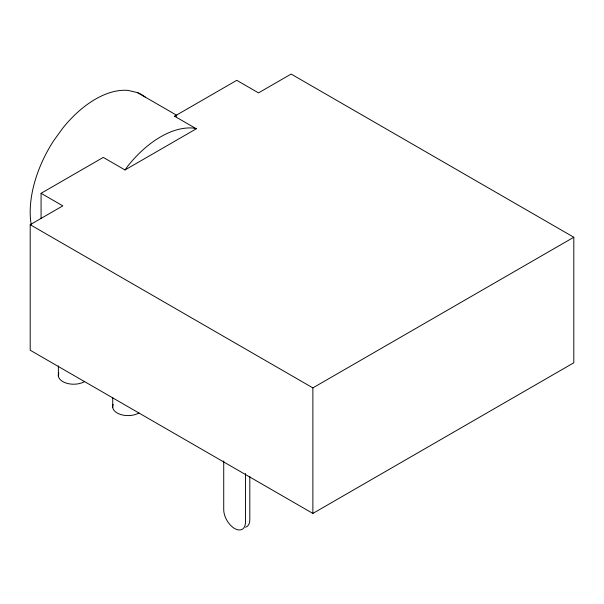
<?xml version="1.0" encoding="UTF-8"?>
<svg xmlns="http://www.w3.org/2000/svg" width="604" height="604" viewBox="0 0 604 604"><rect width="100%" height="100%" fill="white"/><g stroke="black" fill="none" stroke-linecap="round" stroke-linejoin="round"><path stroke-width="0.91" d="M125.005 169.958L128.048 165.738A92.253 53.265 -60 0 1 193.28 128.078L196.323 128.78L125.005 169.958L103.261 157.402L41.072 193.31L41.072 218.603M196.323 128.78L174.579 116.225L236.768 80.324L258.512 92.88L291.128 74.05L573.8 237.244L573.8 362.785L312.872 513.43L30.2 350.229L30.2 224.696L62.816 205.858L41.072 193.31M30.2 224.696L312.872 387.889L573.8 237.244M176.821 115.349L137.365 92.571L128.048 90.411A92.253 53.265 -60 0 0 62.816 128.078L53.499 140.981A92.253 53.265 -60 0 0 31.189 224.65M174.579 116.225L176.376 116.64M312.872 387.889L312.872 513.43M249.814 476.594L249.814 519.712A15.372 8.879 60 0 1 245.564 527.216M245.466 473.476L245.466 522.218A15.372 8.879 60 0 1 234.594 528.5A15.372 8.879 60 0 1 223.722 509.663L223.722 460.92M112.729 397.583L112.729 407.496M58.369 365.881L58.369 376.111M137.365 92.571A92.253 53.265 -60 0 1 145.405 97.214M138.92 413A15.372 8.879 0 0 1 120.362 414.412A15.372 8.879 0 0 1 113.197 404.423M84.56 381.615A15.372 8.879 0 0 1 66.002 383.027A15.372 8.879 0 0 1 58.837 373.046"/></g></svg>
